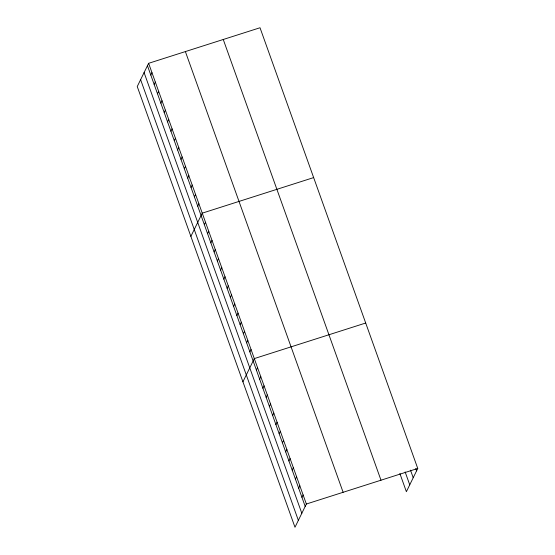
<?xml version="1.0" encoding="UTF-8"?>
<svg xmlns="http://www.w3.org/2000/svg" width="555" height="555" viewBox="0 0 555 555"><rect width="100%" height="100%" fill="white"/><g stroke="black" fill="none" stroke-linecap="round" stroke-linejoin="round"><path stroke-width="0.83" d="M148.622 63.312L137.245 86.538L294.982 527.25L306.36 504.023L148.622 63.312L260.017 27.75L417.755 468.462L406.378 491.688L399.871 473.505M150.807 75.071L151.98 72.677M154.158 84.436L155.331 82.043M157.509 93.802L158.681 91.408M160.86 103.168L162.032 100.774M164.211 112.533L165.383 110.14M167.568 121.892L168.734 119.505M170.919 131.257L172.092 128.871M174.27 140.623L175.442 138.237M177.621 149.989L178.793 147.602M180.972 159.354L182.144 156.968M184.322 168.72L185.495 166.333M187.68 178.086L188.846 175.699M191.031 187.451L192.203 185.058M194.382 196.817L195.554 194.423M197.733 206.182L198.905 203.789M190.878 236.381L202.256 213.155L313.644 177.593M204.337 224.636L205.51 222.243M207.591 233.724L208.763 231.338M210.845 242.812L212.017 240.426M214.098 251.908L215.271 249.514M217.352 260.996L218.524 258.602M220.606 270.084L221.778 267.697M223.859 279.172L225.032 276.785M227.113 288.267L228.285 285.874M230.367 297.355L231.539 294.962M233.62 306.443L234.786 304.057M236.874 315.531L238.04 313.145M240.128 324.62L241.293 322.233M243.381 333.715L244.547 331.321M246.635 342.803L247.801 340.409M249.882 351.891L251.054 349.504M242.93 381.812L254.308 358.592L365.696 323.024M256.389 370.074L257.562 367.681M259.643 379.162L260.815 376.769M262.897 388.25L264.069 385.864M266.15 397.338L267.323 394.952M269.404 406.433L270.576 404.04M272.658 415.522L273.83 413.128M275.911 424.61L277.084 422.216M279.165 433.698L280.337 431.311M282.419 442.786L283.591 440.399M285.672 451.881L286.845 449.488M288.926 460.969L290.099 458.576M292.18 470.057L293.352 467.671M295.433 479.145L296.606 476.759M298.687 488.24L299.853 485.847M301.941 497.329L303.106 494.935M306.36 504.023L417.755 468.462M415.764 468.58L416.583 470.855M410.499 470.154L413.211 477.73M405.136 471.93L409.743 484.813M223.256 39.488L380.994 480.2M185.384 51.58L343.122 492.292M147.457 65.705L305.195 506.417M144.085 72.58L301.823 513.292M140.616 79.663L298.354 520.375"/></g></svg>
